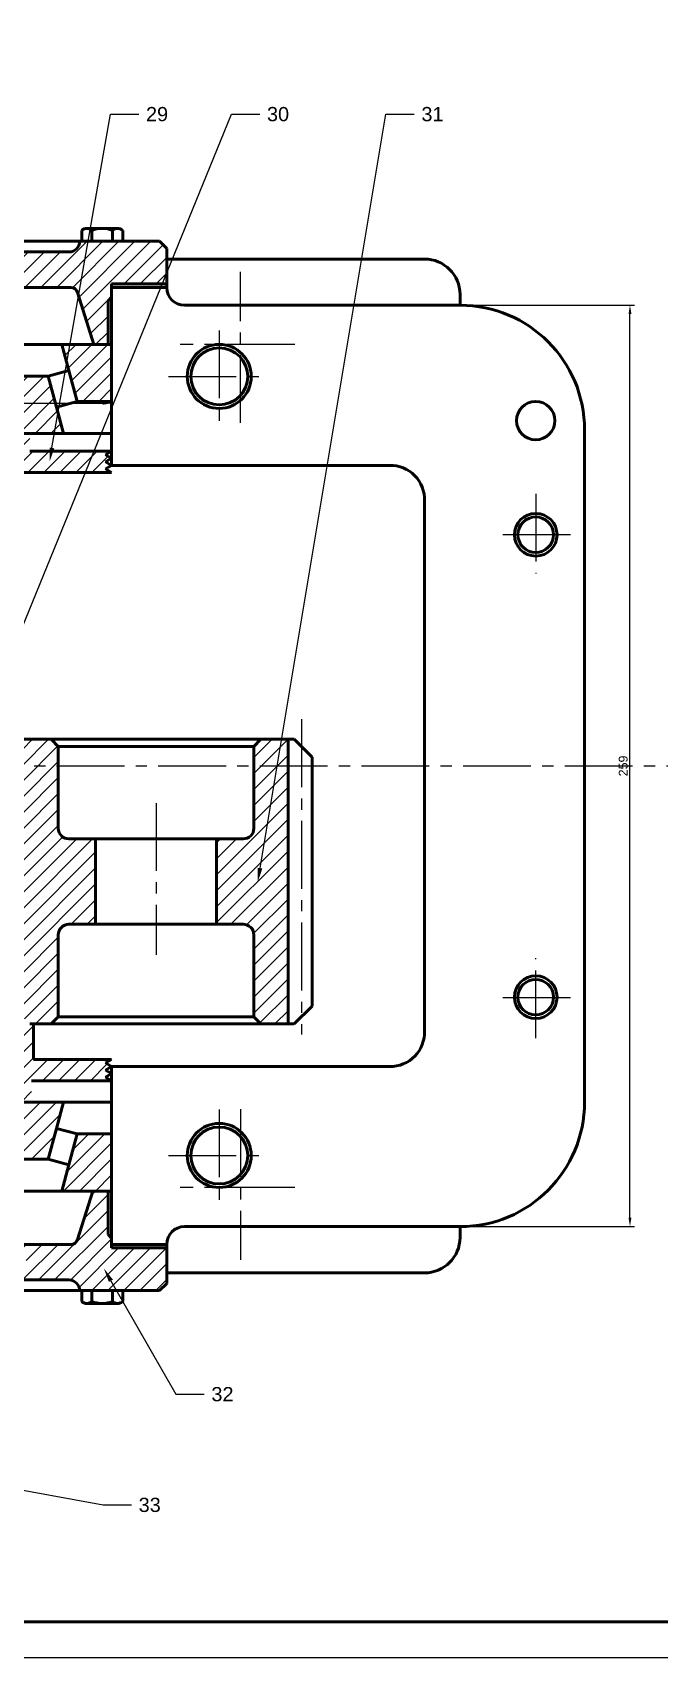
# Model space of a CAD drawing. Header units: millimetres. Extents: x 36 to 1225, y 31 to 872.
# Drawn here: x 575.1 to 751.5, y 31.5 to 488.3 of the extents above; entities that cross this region are included whole.
import ezdxf
from ezdxf import colors
from ezdxf.entities.mleader import LeaderData, LeaderLine
from ezdxf.math import Vec2, Vec3

# ---------------------------------------------------------------- set-up
doc = ezdxf.new("R2010")
doc.units = ezdxf.units.MM
doc.linetypes.add('CENTER2', pattern=[28.575, 19.05, -3.175, 3.175, -3.175])
doc.layers.get('0').update_dxf_attribs({"lineweight": 50})
doc.layers.add('中心线', color=1, linetype='CENTER2')
doc.layers.add('细实线', color=7, linetype='Continuous')
doc.layers.add('粗实线', color=7, linetype='Continuous', lineweight=50)
doc.styles.get("Standard").update_dxf_attribs({"font": 'arial.ttf'})
doc.dimstyles.new('ISO-25', dxfattribs={"dimtxt": 2.5, "dimasz": 2.5, "dimexe": 1.25, "dimexo": 0.625, "dimtad": 1, "dimtxsty": 'Standard', "dimcen": 2.5, "dimadec": 0, "dimazin": 0, "dimtfac": 1, "dimtmove": 0, "dimatfit": 3, "dimfxl": 1, "dimarcsym": 0})
pattern_1 = [(45, (-1008.6888, -2349.4286), (-2.245064, 2.245064), [])]

# ---------------------------------------------------------------- blocks, each defined once
blk = doc.blocks.new('*D41')
at = {"layer": 'Defpoints', "color": 0, "transparency": 16777216}
for p in [(467.39, 400.6), (597.39, 400.6), (597.39, 384.05)]:
    blk.add_point(p, dxfattribs=at)
at = {"layer": '细实线', "color": 0, "lineweight": -2, "transparency": 16777216}
for p, q in [((467.39, 399.97), (467.39, 382.8)), ((597.39, 399.97), (597.39, 382.8)), ((469.89, 384.05), (594.89, 384.05))]:
    blk.add_line(p, q, dxfattribs=at)
at = {"layer": '细实线', "color": 0, "transparency": 16777216}
for points in [[(469.89, 384.47), (469.89, 383.63), (467.39, 384.05)], [(594.89, 384.47), (594.89, 383.63), (597.39, 384.05)]]:
    blk.add_solid(points, dxfattribs=at)
at = {"layer": '细实线', "color": 0, "transparency": 16777216, "insert": (532.39, 386.02), "char_height": 2.5, "attachment_point": 5}
blk.add_mtext('%%C130H7/k6', dxfattribs=at)
blk = doc.blocks.new('*D46')
at = {"layer": 'Defpoints', "color": 0, "transparency": 16777216}
for p in [(695.38, 411.6), (743.15, 411.6), (695.38, 152.6)]:
    blk.add_point(p, dxfattribs=at)
at = {"layer": '细实线', "color": 0, "lineweight": -2, "transparency": 16777216}
for p, q in [((696.01, 411.6), (744.4, 411.6)), ((743.15, 155.1), (743.15, 409.1)), ((696.01, 152.6), (744.4, 152.6))]:
    blk.add_line(p, q, dxfattribs=at)
at = {"layer": '细实线', "color": 0, "transparency": 16777216}
for points in [[(742.74, 409.1), (743.57, 409.1), (743.15, 411.6)], [(742.74, 155.1), (743.57, 155.1), (743.15, 152.6)]]:
    blk.add_solid(points, dxfattribs=at)
at = {"layer": '细实线', "color": 0, "transparency": 16777216, "insert": (741.25, 282.1), "char_height": 2.5, "attachment_point": 5, "rotation": 90}
blk.add_mtext('259', dxfattribs=at)

msp = doc.modelspace()

# ---------------------------------------------------------------- hatches: boundary and pattern name
at = {"true_color": 0xffffff}
h = msp.add_hatch(color=7, dxfattribs=at)
h.dxf.hatch_style = 1
h.paths.add_polyline_path([(350.503, 825.773), (348.519, 825.519), (350.756, 823.789)])
h.paths.add_polyline_path([(406.05, 832.874), (404.067, 832.621), (404.32, 830.637)])
h.paths.add_polyline_path([(297.651, 416.596), (297.651, 417.596), (282.151, 417.596), (282.151, 416.596)])
h.paths.add_polyline_path([(321.651, 416.596), (321.651, 417.596), (306.151, 417.596), (306.151, 416.596)])
h.paths.add_polyline_path([(431.651, 417.596), (431.651, 416.596), (447.151, 416.596), (447.151, 417.596)])
h.paths.add_polyline_path([(467.386, 416.596), (467.386, 417.596), (451.886, 417.596), (451.886, 416.596)])
h.paths.add_polyline_path([(612.886, 416.596), (612.886, 417.596), (597.386, 417.596), (597.386, 416.596)])
h.paths.add_polyline_path([(181.651, 147.596), (181.651, 146.596), (197.151, 146.596), (197.151, 147.596)])
h.paths.add_polyline_path([(297.651, 146.596), (297.651, 147.596), (282.151, 147.596), (282.151, 146.596)])
h.paths.add_polyline_path([(321.651, 146.596), (321.651, 147.596), (306.151, 147.596), (306.151, 146.596)])
h.paths.add_polyline_path([(431.651, 147.596), (431.651, 146.596), (447.151, 146.596), (447.151, 147.596)])
h.paths.add_polyline_path([(467.386, 146.596), (467.386, 147.596), (451.886, 147.596), (451.886, 146.596)])
h.paths.add_polyline_path([(597.386, 147.596), (597.386, 146.596), (612.886, 146.596), (612.886, 147.596)])
at = {"layer": '中心线', "true_color": 0x000000}
h = msp.add_hatch(dxfattribs=at)
h.set_pattern_fill('ANSI31', color=18)
h.set_pattern_definition(pattern_1)
h.paths.add_polyline_path([(582.382, 264.596), (582.382, 287.596), (580.382, 289.596), (572.382, 289.596), (572.382, 211.596), (574.382, 209.596), (580.382, 209.596), (582.382, 211.596), (582.382, 234.596, -0.4142136), (585.382, 237.596), (592.882, 237.596), (592.882, 261.596), (585.382, 261.596, -0.4142136)])
h.paths.add_polyline_path([(634.382, 261.596), (626.882, 261.596), (626.882, 237.596), (634.382, 237.596, -0.4142136), (637.382, 234.596), (637.382, 211.596), (639.382, 209.596), (646.996, 209.596), (646.996, 289.596), (639.382, 289.596), (637.382, 287.596), (637.382, 264.596, -0.4142136)])
h.paths.add_polyline_path([(492.386, 289.596), (484.389, 289.596), (482.389, 287.596), (482.389, 264.596, -0.4142136), (479.389, 261.596), (471.889, 261.596), (471.889, 237.596), (479.389, 237.596, -0.4142136), (482.389, 234.596), (482.389, 211.596), (484.389, 209.596), (490.386, 209.596), (492.386, 211.596)])
h.paths.add_polyline_path([(417.776, 209.596), (425.389, 209.596), (427.389, 211.596), (427.389, 234.596, -0.4142136), (430.389, 237.596), (437.889, 237.596), (437.889, 261.596), (430.389, 261.596, -0.4142136), (427.389, 264.596), (427.389, 287.596), (425.389, 289.596), (417.776, 289.596)])
at = {"layer": '细实线', "true_color": 0x000000}
h = msp.add_hatch(dxfattribs=at)
h.set_pattern_fill('ANSI31', color=18)
h.set_pattern_definition([(45, (-1008.6888, -2503.1296), (-2.245064, 2.245064), [])])
h.paths.add_polyline_path([(213.651, 422.223), (218.651, 423.596), (218.651, 426.596), (204.151, 426.596, -0.4142136), (202.151, 428.596), (202.151, 429.596), (198.522, 429.596), (183.651, 429.596), (181.651, 427.596), (181.651, 417.596), (197.151, 417.596), (197.151, 416.596), (197.151, 410.596), (198.151, 409.596), (198.151, 397.346), (201.151, 397.346), (205.289, 415.051, -0.3484446), (207.237, 416.596), (218.651, 416.596), (218.651, 419.596), (213.651, 421.044)])
h.paths.add_polyline_path([(297.651, 427.596), (295.651, 429.596), (277.151, 429.596), (277.151, 428.596, -0.4142136), (275.151, 426.596), (260.651, 426.596), (260.651, 423.596), (265.651, 422.223), (265.651, 421.044), (260.651, 419.596), (260.651, 416.596), (272.064, 416.596, -0.3484446), (274.012, 415.051), (278.151, 397.346), (281.151, 397.346), (281.151, 409.596), (282.151, 410.596), (282.151, 416.596), (282.151, 417.596), (297.651, 417.596)])
h.paths.add_polyline_path([(376.651, 426.596), (328.651, 426.596, -0.4142136), (326.651, 428.596), (326.651, 429.596), (323.823, 429.596), (318.049, 429.596), (308.151, 429.596), (306.151, 427.596), (306.151, 417.596), (321.651, 417.596), (321.651, 416.596), (321.651, 413.346), (322.651, 412.346), (322.651, 400.096), (326.651, 400.096), (328.437, 414.837, -0.3793091), (330.423, 416.596), (376.651, 416.596)])
h.paths.add_polyline_path([(447.151, 427.596), (445.151, 429.596), (426.651, 429.596), (426.651, 428.596, -0.4142136), (424.651, 426.596), (376.651, 426.596), (376.651, 416.596), (422.878, 416.596, -0.3793091), (424.864, 414.837), (426.651, 400.096), (430.651, 400.096), (430.651, 412.346), (431.651, 413.346), (431.651, 416.596), (431.651, 417.596), (447.151, 417.596)])
h.paths.add_polyline_path([(532.386, 426.596), (479.386, 426.596, -0.4142136), (476.386, 429.596), (453.886, 429.596), (451.886, 427.596), (451.886, 417.596), (467.386, 417.596), (467.386, 416.596), (467.386, 413.846), (468.386, 412.846), (468.386, 400.596), (472.386, 400.596), (476.947, 415.192, -0.3280387), (478.856, 416.596), (532.386, 416.596)])
h.paths.add_polyline_path([(612.886, 427.596), (610.886, 429.596), (588.386, 429.596, -0.4142136), (585.386, 426.596), (532.386, 426.596), (532.386, 416.596), (585.915, 416.596, -0.3280387), (587.824, 415.192), (592.386, 400.596), (596.386, 400.596), (596.386, 412.846), (597.386, 413.846), (597.386, 416.596), (597.386, 417.596), (612.886, 417.596)])
h.paths.add_polyline_path([(239.651, 147.596), (207.237, 147.596, -0.3484446), (205.289, 149.141), (201.151, 166.846), (198.151, 166.846), (198.151, 154.596), (197.151, 153.596), (197.151, 147.596), (197.151, 146.596), (181.651, 146.596), (181.651, 136.596), (183.651, 134.596), (202.151, 134.596), (202.151, 135.596, -0.4142136), (204.151, 137.596), (239.651, 137.596)])
h.paths.add_polyline_path([(297.651, 146.596), (282.151, 146.596), (282.151, 147.596), (282.151, 153.596), (281.151, 154.596), (281.151, 166.846), (278.151, 166.846), (274.012, 149.141, -0.3484446), (272.064, 147.596), (239.651, 147.596), (239.651, 137.596), (275.151, 137.596, -0.4142136), (277.151, 135.596), (277.151, 134.596), (280.779, 134.596), (295.651, 134.596), (297.651, 136.596)])
h.paths.add_polyline_path([(376.651, 147.596), (330.423, 147.596, -0.3793091), (328.437, 149.355), (326.681, 163.846), (322.651, 163.846), (322.651, 151.596), (321.651, 150.596), (321.651, 147.596), (321.651, 146.596), (306.151, 146.596), (306.151, 136.596), (308.151, 134.596), (326.651, 134.596), (326.651, 135.596, -0.4142136), (328.651, 137.596), (376.651, 137.596)])
h.paths.add_polyline_path([(447.151, 146.596), (431.651, 146.596), (431.651, 147.596), (431.651, 150.596), (430.651, 151.596), (430.651, 163.846), (426.62, 163.846), (424.864, 149.355, -0.3793091), (422.878, 147.596), (376.651, 147.596), (376.651, 137.596), (424.651, 137.596, -0.4142136), (426.651, 135.596), (426.651, 134.596), (429.478, 134.596), (435.252, 134.596), (445.151, 134.596), (447.151, 136.596)])
h.paths.add_polyline_path([(496.386, 144.596), (496.386, 147.596), (478.856, 147.596, -0.3280387), (476.947, 148.999), (472.698, 162.596), (468.386, 162.596), (468.386, 150.346), (467.386, 149.346), (467.386, 147.596), (467.386, 146.596), (451.886, 146.596), (451.886, 136.596), (453.886, 134.596), (476.386, 134.596, -0.4142136), (479.386, 137.596), (496.386, 137.596), (496.386, 140.596), (491.386, 142.044), (491.386, 143.223)])
h.paths.add_polyline_path([(612.886, 146.596), (597.386, 146.596), (597.386, 147.596), (597.386, 149.346), (596.386, 150.346), (596.386, 162.596), (592.073, 162.596), (587.824, 148.999, -0.3280387), (585.915, 147.596), (568.386, 147.596), (568.386, 144.596), (573.386, 143.223), (573.386, 142.044), (568.386, 140.596), (568.386, 137.596), (585.386, 137.596, -0.4142136), (588.386, 134.596), (610.886, 134.596), (612.886, 136.596)])
h = msp.add_hatch(dxfattribs=at)
h.set_pattern_fill('ANSI31', color=18)
h.set_pattern_definition(pattern_1)
h.paths.add_polyline_path([(583.392, 400.596), (597.386, 400.596), (597.386, 384.526), (587.698, 384.526), (585.369, 393.219)])
h.paths.add_polyline_path([(569.886, 391.666), (579.573, 391.666), (581.902, 382.973), (583.879, 375.596), (569.886, 375.596)])
h = msp.add_hatch(dxfattribs=at)
h.set_pattern_fill('ANSI31', color=18)
h.set_pattern_definition(pattern_1)
h.paths.add_polyline_path([(217.151, 364.596), (217.151, 366.596), (217.151, 376.596), (212.151, 376.596), (212.151, 370.596), (197.151, 370.596), (198.883, 369.596), (197.151, 368.596), (198.883, 367.596), (197.151, 366.596), (198.883, 365.596), (197.151, 364.596)])
h.paths.add_polyline_path([(262.151, 364.596), (265.651, 364.596), (282.151, 364.596), (280.418, 365.596), (282.151, 366.596), (280.418, 367.596), (282.151, 368.596), (280.418, 369.596), (282.151, 370.596), (267.151, 370.596), (267.151, 376.596), (262.151, 376.596), (262.151, 366.596)])
h.paths.add_polyline_path([(336.651, 354.596), (346.651, 354.596), (346.651, 376.346), (340.651, 376.346), (340.651, 370.346), (321.651, 370.346), (323.383, 369.346), (321.651, 368.346), (323.383, 367.346), (321.651, 366.346), (323.383, 365.346), (321.651, 364.346), (336.651, 364.346)])
h.paths.add_polyline_path([(406.651, 376.346), (406.651, 354.596), (416.651, 354.596), (416.651, 364.346), (431.651, 364.346), (429.918, 365.346), (431.651, 366.346), (429.918, 367.346), (431.651, 368.346), (429.918, 369.346), (431.651, 370.346), (412.651, 370.346), (412.651, 376.346)])
h.paths.add_polyline_path([(467.386, 364.596), (494.886, 364.596), (494.886, 375.596), (490.386, 375.596), (490.386, 370.596), (467.386, 370.596), (469.118, 369.596), (467.386, 368.596), (469.118, 367.596), (467.386, 366.596), (469.118, 365.596)])
h.paths.add_polyline_path([(569.886, 375.596), (569.886, 364.596), (597.386, 364.596), (595.653, 365.596), (597.386, 366.596), (595.653, 367.596), (597.386, 368.596), (595.653, 369.596), (597.386, 370.596), (574.386, 370.596), (574.386, 375.596)])
h.paths.add_polyline_path([(217.151, 199.596), (197.151, 199.596), (198.883, 198.596), (197.151, 197.596), (198.883, 196.596), (197.151, 195.596), (198.883, 194.596), (197.151, 193.596), (212.151, 193.596), (212.151, 187.596), (217.151, 187.596), (217.151, 197.596)])
h.paths.add_polyline_path([(262.151, 197.596), (262.151, 187.596), (267.151, 187.596), (267.151, 193.596), (282.151, 193.596), (280.418, 194.596), (282.151, 195.596), (280.418, 196.596), (282.151, 197.596), (280.418, 198.596), (282.151, 199.596), (262.151, 199.596)])
h.paths.add_polyline_path([(321.651, 195.596), (323.383, 194.596), (321.651, 193.596), (341.651, 193.596), (341.651, 187.596), (346.651, 187.596), (346.651, 199.596), (321.651, 199.596), (323.383, 198.596), (321.651, 197.596), (323.383, 196.596)])
h.paths.add_polyline_path([(406.651, 199.596), (406.651, 187.596), (411.651, 187.596), (411.651, 193.596), (431.651, 193.596), (429.918, 194.596), (431.651, 195.596), (429.918, 196.596), (431.651, 197.596), (429.918, 198.596), (431.651, 199.596)])
h.paths.add_polyline_path([(467.386, 195.596), (469.118, 194.596), (467.386, 193.596), (489.886, 193.596), (489.886, 187.596), (494.886, 187.596), (494.886, 209.596), (489.386, 209.596), (489.386, 199.596), (467.386, 199.596), (469.118, 198.596), (467.386, 197.596), (469.118, 196.596)])
h.paths.add_polyline_path([(569.886, 209.596), (569.886, 187.596), (574.886, 187.596), (574.886, 193.596), (597.386, 193.596), (595.653, 194.596), (597.386, 195.596), (595.653, 196.596), (597.386, 197.596), (595.653, 198.596), (597.386, 199.596), (575.386, 199.596), (575.386, 209.596), (574.382, 209.596)])
h = msp.add_hatch(dxfattribs=at)
h.set_pattern_fill('ANSI31', color=18)
h.set_pattern_definition([(45, (-1008.6888, -2350.4286), (-2.245064, 2.245064), [])])
h.paths.add_polyline_path([(583.392, 162.596), (597.386, 162.596), (597.386, 178.666), (587.698, 178.666), (585.369, 169.973)])
h.paths.add_polyline_path([(569.886, 171.526), (579.573, 171.526), (581.902, 180.219), (583.879, 187.596), (569.886, 187.596)])

# ---------------------------------------------------------------- linework, layer by layer
for p, q in [((453.886, 429.596), (610.886, 429.596)), ((588.386, 429.596), (588.386, 429.596)), ((610.886, 429.596), (612.886, 427.596)), ((532.386, 426.596), (585.386, 426.596)), ((612.886, 427.596), (612.886, 417.596)), ((612.886, 424.596), (685.366, 424.596)), ((612.886, 416.596), (612.886, 421.596)), ((585.915, 416.596), (532.386, 416.596)), ((597.386, 416.596), (597.386, 417.596)), ((597.386, 417.596), (612.886, 417.596)), ((597.386, 366.596), (597.386, 416.596)), ((612.886, 416.596), (597.386, 416.596)), ((597.386, 416.596), (597.386, 400.596)), ((612.886, 416.596), (612.886, 416.596)), ((592.386, 400.596), (587.824, 415.192)), ((597.386, 413.846), (596.386, 412.846)), ((596.386, 412.846), (596.386, 400.596)), ((597.386, 413.846), (597.386, 413.846)), ((617.886, 411.596), (695.382, 411.596)), ((695.366, 414.646), (695.382, 411.596)), ((569.886, 400.596), (597.386, 400.596)), ((585.369, 393.219), (583.392, 400.596)), ((597.386, 400.596), (592.386, 400.596)), ((596.386, 400.596), (597.386, 400.596)), ((579.573, 391.666), (569.886, 391.666)), ((587.698, 384.526), (597.386, 384.526)), ((581.902, 382.973), (583.879, 375.596)), ((569.886, 375.596), (597.386, 375.596)), ((730.382, 376.596), (730.382, 187.596)), ((597.386, 370.596), (574.386, 370.596)), ((595.653, 369.596), (597.386, 370.596)), ((597.386, 366.596), (597.386, 371.596)), ((597.386, 366.596), (597.386, 371.596)), ((597.386, 368.596), (595.653, 369.596)), ((595.653, 367.596), (597.386, 368.596)), ((597.386, 366.596), (595.653, 367.596)), ((595.653, 365.596), (597.386, 366.596)), ((597.386, 364.596), (595.653, 365.596)), ((569.886, 364.596), (597.386, 364.596)), ((417.026, 289.596), (648.746, 289.596)), ((580.382, 289.596), (580.382, 289.596)), ((580.382, 289.596), (582.382, 287.596)), ((639.382, 289.596), (637.382, 287.596)), ((639.382, 289.596), (639.382, 289.596)), ((646.996, 289.596), (646.996, 209.596)), ((648.746, 289.596), (653.746, 284.596)), ((582.382, 264.596), (582.382, 287.596)), ((582.382, 287.596), (637.382, 287.596)), ((637.382, 264.596), (637.382, 287.596)), ((653.746, 284.596), (653.746, 214.596)), ((585.382, 261.596), (634.382, 261.596)), ((592.882, 261.596), (592.882, 237.596)), ((626.882, 261.596), (626.882, 237.596)), ((585.382, 237.596), (634.382, 237.596)), ((582.382, 211.596), (582.382, 234.596)), ((637.382, 211.596), (637.382, 234.596)), ((580.382, 209.596), (582.382, 211.596)), ((582.382, 211.596), (637.382, 211.596)), ((639.382, 209.596), (637.382, 211.596)), ((653.746, 214.596), (648.746, 209.596)), ((574.382, 209.596), (648.746, 209.596)), ((575.386, 199.596), (575.386, 209.596)), ((580.382, 209.596), (580.382, 209.596)), ((639.382, 209.596), (639.382, 209.596)), ((597.386, 199.596), (575.386, 199.596)), ((595.653, 198.596), (597.386, 199.596)), ((597.386, 197.596), (595.653, 198.596)), ((595.653, 196.596), (597.386, 197.596)), ((597.386, 195.596), (595.653, 196.596)), ((597.386, 191.596), (597.386, 197.596)), ((597.386, 197.596), (597.386, 147.596)), ((597.386, 191.596), (597.386, 197.596)), ((574.886, 193.596), (597.386, 193.596)), ((595.653, 194.596), (597.386, 195.596)), ((597.386, 193.596), (595.653, 194.596)), ((581.902, 180.219), (583.879, 187.596)), ((587.698, 178.666), (597.386, 178.666)), ((579.573, 171.526), (569.886, 171.526)), ((585.369, 169.973), (583.392, 162.596)), ((592.073, 162.596), (587.824, 148.999)), ((596.386, 150.346), (596.386, 162.596)), ((596.386, 162.596), (597.386, 162.596)), ((617.886, 152.596), (695.382, 152.596)), ((695.366, 149.546), (695.382, 152.596)), ((585.915, 147.596), (567.386, 147.596)), ((597.386, 149.346), (596.386, 150.346)), ((597.386, 147.596), (612.886, 147.596)), ((597.386, 147.596), (597.386, 146.596)), ((597.386, 146.596), (612.886, 146.596)), ((612.886, 147.596), (612.886, 142.596)), ((612.886, 147.596), (612.886, 147.596)), ((612.886, 136.596), (612.886, 146.596)), ((567.386, 137.596), (585.386, 137.596)), ((612.886, 139.596), (685.366, 139.596)), ((567.386, 134.596), (610.886, 134.596)), ((588.386, 134.596), (588.386, 134.596)), ((610.886, 134.596), (612.886, 136.596))]:
    msp.add_line(p, q)
for points in [[(585.369, 393.219), (579.573, 391.666), (581.902, 382.973), (587.698, 384.526)], [(569.886, 162.596), (597.386, 162.596), (597.386, 187.596), (569.886, 187.596)], [(585.369, 169.973), (579.573, 171.526), (581.902, 180.219), (587.698, 178.666)]]:
    msp.add_lwpolyline(points, close=True)
msp.add_lwpolyline([(597.386, 366.596), (675.582, 366.596, -0.4285689), (685.382, 356.596), (685.382, 207.596, -0.4285689), (675.582, 197.596), (597.386, 197.596)], format="xyb")
for centre, radius in [((627.651, 391.596), 9), ((627.651, 391.596), 8), ((716.647, 379.176), 5.4), ((716.647, 347.096), 6), ((716.647, 347.096), 5), ((716.647, 217.096), 6), ((716.647, 217.096), 5), ((627.651, 172.596), 9), ((627.651, 172.596), 8)]:
    msp.add_circle(centre, radius)
for centre, radius, start, end in [((585.386, 429.596), 3, 270, 0), ((685.366, 414.596), 10, 0.28763, 90), ((585.915, 414.596), 2, 17.35402, 90), ((617.886, 416.596), 5, 180, 270), ((695.382, 376.596), 35, 0, 90), ((585.382, 264.596), 3, 180, 270), ((634.382, 264.596), 3, 270, 0), ((585.382, 234.596), 3, 90, 180), ((634.382, 234.596), 3, 0, 90), ((695.382, 187.596), 35, 270, 0), ((617.886, 147.596), 5, 90, 180), ((585.915, 149.596), 2, 270, 342.64598), ((685.366, 149.596), 10, 270, 359.71237), ((585.386, 134.596), 3, 0, 90)]:
    msp.add_arc(centre, radius, start, end)
at = {"layer": '中心线'}
for p, q in [((633.647, 378.541), (633.647, 420.966)), ((648.866, 411.596), (616.642, 411.596)), ((627.651, 404.51), (627.651, 379.118)), ((648.866, 400.596), (616.642, 400.596)), ((613.347, 391.596), (640.913, 391.596)), ((716.647, 358.611), (716.647, 336.168)), ((707.4, 347.176), (726.913, 347.176)), ((650.746, 295.208), (650.746, 206.562)), ((67.583, 282.096), (758.394, 282.096)), ((609.882, 271.667), (609.882, 229.002)), ((716.647, 205.581), (716.647, 228.024)), ((707.4, 217.016), (726.913, 217.016)), ((627.651, 185.51), (627.651, 160.118)), ((633.647, 185.65), (633.647, 143.226)), ((613.347, 172.596), (640.913, 172.596)), ((648.866, 163.596), (616.642, 163.596))]:
    msp.add_line(p, q, dxfattribs=at)
at = {"layer": '粗实线'}
for p, q in [((588.966, 429.596), (588.966, 432.641)), ((594.739, 429.596), (588.966, 429.596)), ((590.409, 433.195), (599.069, 433.195)), ((591.853, 429.596), (591.853, 432.641)), ((594.739, 429.596), (600.513, 429.596)), ((597.626, 429.596), (597.626, 432.641)), ((600.513, 429.596), (600.513, 432.641)), ((594.739, 134.596), (588.966, 134.596)), ((588.966, 134.596), (588.966, 131.551)), ((591.853, 134.596), (591.853, 131.551)), ((594.739, 134.596), (600.513, 134.596)), ((597.626, 134.596), (597.626, 131.551)), ((600.513, 134.596), (600.513, 131.551)), ((590.409, 130.997), (599.069, 130.997)), ((61.434, 41.472), (1215.434, 41.472))]:
    msp.add_line(p, q, dxfattribs=at)
for centre, radius, start, end in [((590.409, 431.038), 2.157, 47.99956, 132.00044), ((594.739, 425.398), 7.797, 68.27022, 111.72978), ((599.069, 431.038), 2.157, 47.99956, 132.00044), ((590.409, 133.154), 2.157, 227.99956, 312.00044), ((594.739, 138.794), 7.797, 248.27022, 291.72978), ((599.069, 133.154), 2.157, 227.99956, 312.00044)]:
    msp.add_arc(centre, radius, start, end, dxfattribs=at)
at = {"layer": '细实线'}
msp.add_line((36.434, 31.472), (1225.434, 31.472), dxfattribs=at)

# ---------------------------------------------------------------- dimensions: what is measured, and where the dimension line sits
dim = msp.add_linear_dim(base=(743.152, 411.596), p1=(695.382, 152.596), p2=(695.382, 411.596), angle=90, dimstyle='ISO-25', dxfattribs=at)
dim.commit()
dim.dimension.update_dxf_attribs({"geometry": '*D46', "text_midpoint": (743.152, 282.096), "dimtype": 160})
dim = msp.add_linear_dim(base=(597.386, 384.049), p1=(467.386, 400.596), p2=(597.386, 400.596), text='%%C<>H7/k6', dimstyle='ISO-25', dxfattribs=at)
dim.commit()
dim.dimension.update_dxf_attribs({"geometry": '*D41', "text_midpoint": (532.386, 386.02)})

# ---------------------------------------------------------------- leaders
ml = msp.add_multileader_mtext('Standard', dxfattribs=at)
ml.set_content('30', color=256)
ml.set_leader_properties()
ml.build(insert=Vec2(0, 0))
ctx = ml.context
ctx.base_point, ctx.plane_origin = Vec3(639.079, 465.304), Vec3(543.886, 251.596)
notes = []
notes.append((ctx, [(0, (1, 1, 0), (631.079, 465.304), (1, 0), 8, [(0, [(543.886, 251.596)], 0, [])])]))
ctx.mtext.insert, ctx.mtext.flow_direction = Vec3(641.079, 467.339), 5
ml = msp.add_multileader_mtext('Standard', dxfattribs=at)
ml.set_content('29', color=256)
ml.set_leader_properties()
ml.build(insert=Vec2(0, 0))
ctx = ml.context
ctx.base_point, ctx.plane_origin = Vec3(605.061, 465.304), Vec3(579.929, 367.563)
notes.append((ctx, [(0, (1, 1, 0), (597.061, 465.304), (1, 0), 8, [(0, [(579.929, 367.563)], 0, [])])]))
ctx.mtext.insert, ctx.mtext.flow_direction = Vec3(607.061, 467.338), 5
ml = msp.add_multileader_mtext('Standard', dxfattribs=at)
ml.set_content('31', color=256)
ml.set_leader_properties()
ml.build(insert=Vec2(0, 0))
ctx = ml.context
ctx.base_point, ctx.plane_origin = Vec3(682.506, 465.304), Vec3(638.459, 249.416)
notes.append((ctx, [(0, (1, 1, 0), (674.506, 465.304), (1, 0), 8, [(0, [(638.459, 249.416)], 0, [])])]))
ctx.mtext.insert, ctx.mtext.flow_direction = Vec3(684.506, 467.339), 5
ml = msp.add_multileader_mtext('Standard', dxfattribs=at)
ml.set_content('32', color=256)
ml.set_leader_properties()
ml.build(insert=Vec2(0, 0))
ctx = ml.context
ctx.base_point, ctx.plane_origin = Vec3(623.451, 105.463), Vec3(595.202, 140.844)
notes.append((ctx, [(0, (1, 1, 0), (615.451, 105.463), (1, 0), 8, [(0, [(595.202, 140.844)], 0, [])])]))
ctx.mtext.insert, ctx.mtext.flow_direction = Vec3(625.451, 107.499), 5
ml = msp.add_multileader_mtext('Standard', dxfattribs=at)
ml.set_content('33', color=256)
ml.set_leader_properties()
ml.build(insert=Vec2(0, 0))
ctx = ml.context
ctx.base_point, ctx.plane_origin = Vec3(602.989, 74.345), Vec3(532.386, 85.846)
notes.append((ctx, [(0, (1, 1, 0), (594.989, 74.345), (1, 0), 8, [(0, [(532.386, 85.846)], 0, [])])]))
ctx.mtext.insert, ctx.mtext.flow_direction = Vec3(604.989, 76.38), 5
for ctx, leaders in notes:
    for number, flags, end, landing, length, lines in leaders:
        leader = LeaderData()
        leader.index, (leader.has_last_leader_line, leader.has_dogleg_vector, leader.attachment_direction) = number, flags
        leader.last_leader_point, leader.dogleg_vector, leader.dogleg_length = Vec3(end), Vec3(landing), length
        for number, points, colour, breaks in lines:
            line = LeaderLine()
            line.index, line.vertices, line.color, line.breaks = number, Vec3.list(points), colors.encode_raw_color(colour), breaks
            leader.lines.append(line)
        ctx.leaders.append(leader)

doc.saveas('drawing.dxf')
